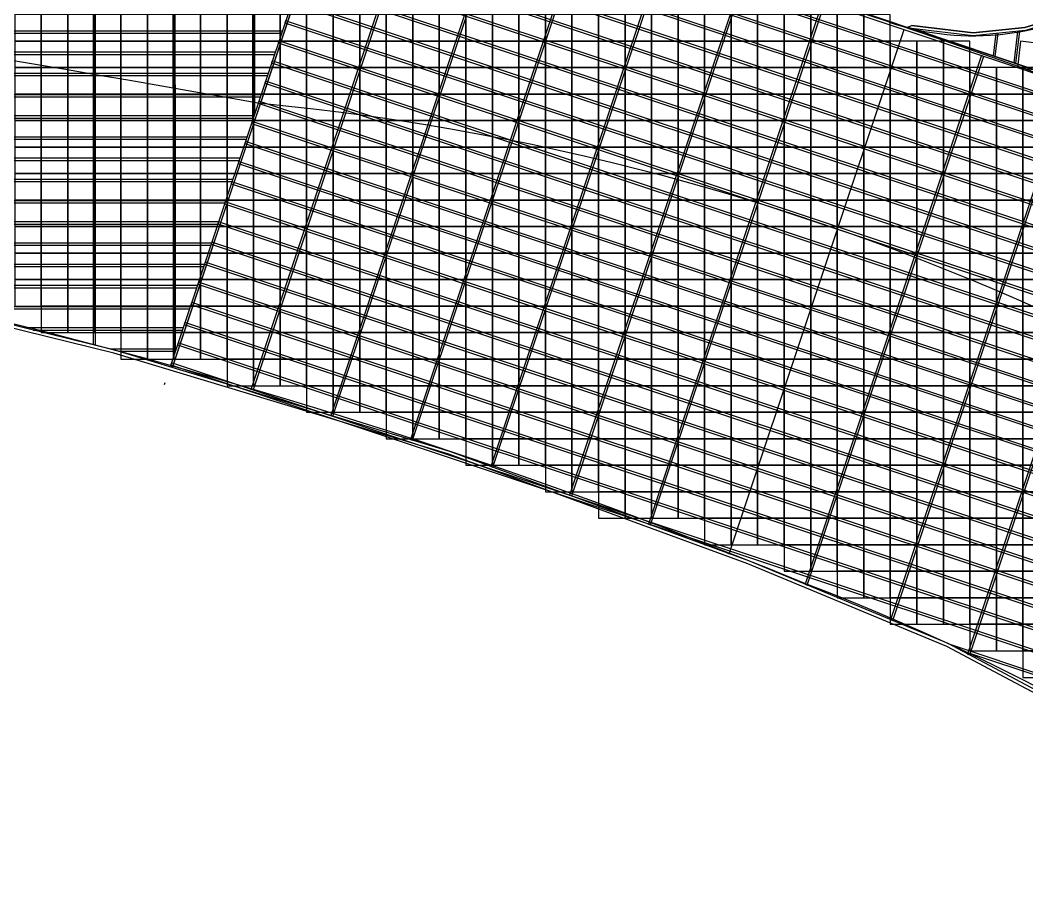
# Model space of a CAD drawing. Extents: x -31693 to 409283, y -98233 to 151957.
# Drawn here: x 91146 to 110118, y 95434 to 111610 of the extents above; entities that cross this region are included whole.
import ezdxf

# ---------------------------------------------------------------- set-up
doc = ezdxf.new("R2010")
doc.units = 0
doc.header["$LTSCALE"] = 1000
doc.header["$MEASUREMENT"] = 0
for name, color, linetype in [('500浮箱', 162, 'Continuous'), ('A-G-VISIBLE', 9, 'Continuous'), ('主龙骨', 4, 'Continuous'), ('边梁（14a槽钢', 3, 'Continuous'), ('龙骨', 10, 'Continuous')]:
    doc.layers.add(name, color=color, linetype=linetype)

# ---------------------------------------------------------------- blocks, each defined once
blk = doc.blocks.new('dasd')
at = {"layer": 'A-G-VISIBLE', "linetype": 'Continuous'}
for centre, radius, start, end in [((-132837.189, 42011.825), 160.06, 69.75334, 87.66536), ((-132784.804, 42168.351), 5, 251.4958, 353.0911), ((-132829.243, 42052.463), 108.698, 67.70809, 90.93463), ((-132803.304, 42112.783), 43.061, 27.6831, 69.1971)]:
    blk.add_arc(centre, radius, start, end, dxfattribs=at)
blk = doc.blocks.new('adasd')
at = {"layer": '500浮箱'}
blk.add_lwpolyline([(110598, 114789), (111098, 114789), (111098, 115289), (110598, 115289)], close=True, dxfattribs=at)

msp = doc.modelspace()

# ---------------------------------------------------------------- linework, layer by layer
at = {"layer": '500浮箱', "elevation": 2850}
for points in [[(91045, 111216), (91545, 111216), (91545, 111716), (91045, 111716)], [(91545, 111216), (92045, 111216), (92045, 111716), (91545, 111716)], [(92045, 111216), (92545, 111216), (92545, 111716), (92045, 111716)], [(92545, 111216), (93045, 111216), (93045, 111716), (92545, 111716)], [(93045, 111216), (93545, 111216), (93545, 111716), (93045, 111716)], [(93545, 111216), (94045, 111216), (94045, 111716), (93545, 111716)], [(94045, 111216), (94545, 111216), (94545, 111716), (94045, 111716)], [(94545, 111216), (95045, 111216), (95045, 111716), (94545, 111716)], [(95045, 111216), (95545, 111216), (95545, 111716), (95045, 111716)], [(95545, 111216), (96045, 111216), (96045, 111716), (95545, 111716)], [(96045, 111216), (96545, 111216), (96545, 111716), (96045, 111716)], [(96545, 111216), (97045, 111216), (97045, 111716), (96545, 111716)], [(97045, 111216), (97545, 111216), (97545, 111716), (97045, 111716)], [(97545, 111216), (98045, 111216), (98045, 111716), (97545, 111716)], [(98045, 111216), (98545, 111216), (98545, 111716), (98045, 111716)], [(98545, 111216), (99045, 111216), (99045, 111716), (98545, 111716)], [(99045, 111216), (99545, 111216), (99545, 111716), (99045, 111716)], [(99545, 111216), (100045, 111216), (100045, 111716), (99545, 111716)], [(100045, 111216), (100545, 111216), (100545, 111716), (100045, 111716)], [(100545, 111216), (101045, 111216), (101045, 111716), (100545, 111716)], [(101045, 111216), (101545, 111216), (101545, 111716), (101045, 111716)], [(101545, 111216), (102045, 111216), (102045, 111716), (101545, 111716)], [(102045, 111216), (102545, 111216), (102545, 111716), (102045, 111716)], [(102545, 111216), (103045, 111216), (103045, 111716), (102545, 111716)], [(103045, 111216), (103545, 111216), (103545, 111716), (103045, 111716)], [(103545, 111216), (104045, 111216), (104045, 111716), (103545, 111716)], [(104045, 111216), (104545, 111216), (104545, 111716), (104045, 111716)], [(104545, 111216), (105045, 111216), (105045, 111716), (104545, 111716)], [(105045, 111216), (105545, 111216), (105545, 111716), (105045, 111716)], [(105545, 111216), (106045, 111216), (106045, 111716), (105545, 111716)], [(106045, 111216), (106545, 111216), (106545, 111716), (106045, 111716)], [(106545, 111216), (107045, 111216), (107045, 111716), (106545, 111716)], [(107045, 111216), (107545, 111216), (107545, 111716), (107045, 111716)], [(91045, 110716), (91545, 110716), (91545, 111216), (91045, 111216)], [(91545, 110716), (92045, 110716), (92045, 111216), (91545, 111216)], [(92045, 110716), (92545, 110716), (92545, 111216), (92045, 111216)], [(92545, 110716), (93045, 110716), (93045, 111216), (92545, 111216)], [(93045, 110716), (93545, 110716), (93545, 111216), (93045, 111216)], [(93545, 110716), (94045, 110716), (94045, 111216), (93545, 111216)], [(94045, 110716), (94545, 110716), (94545, 111216), (94045, 111216)], [(94545, 110716), (95045, 110716), (95045, 111216), (94545, 111216)], [(95045, 110716), (95545, 110716), (95545, 111216), (95045, 111216)], [(95545, 110716), (96045, 110716), (96045, 111216), (95545, 111216)], [(96045, 110716), (96545, 110716), (96545, 111216), (96045, 111216)], [(96545, 110716), (97045, 110716), (97045, 111216), (96545, 111216)], [(97045, 110716), (97545, 110716), (97545, 111216), (97045, 111216)], [(97545, 110716), (98045, 110716), (98045, 111216), (97545, 111216)], [(98045, 110716), (98545, 110716), (98545, 111216), (98045, 111216)], [(98545, 110716), (99045, 110716), (99045, 111216), (98545, 111216)], [(99045, 110716), (99545, 110716), (99545, 111216), (99045, 111216)], [(99545, 110716), (100045, 110716), (100045, 111216), (99545, 111216)], [(100045, 110716), (100545, 110716), (100545, 111216), (100045, 111216)], [(100545, 110716), (101045, 110716), (101045, 111216), (100545, 111216)], [(101045, 110716), (101545, 110716), (101545, 111216), (101045, 111216)], [(101545, 110716), (102045, 110716), (102045, 111216), (101545, 111216)], [(102045, 110716), (102545, 110716), (102545, 111216), (102045, 111216)], [(102545, 110716), (103045, 110716), (103045, 111216), (102545, 111216)], [(103045, 110716), (103545, 110716), (103545, 111216), (103045, 111216)], [(103545, 110716), (104045, 110716), (104045, 111216), (103545, 111216)], [(104045, 110716), (104545, 110716), (104545, 111216), (104045, 111216)], [(104545, 110716), (105045, 110716), (105045, 111216), (104545, 111216)], [(105045, 110716), (105545, 110716), (105545, 111216), (105045, 111216)], [(105545, 110716), (106045, 110716), (106045, 111216), (105545, 111216)], [(106045, 110716), (106545, 110716), (106545, 111216), (106045, 111216)], [(106545, 110716), (107045, 110716), (107045, 111216), (106545, 111216)], [(107045, 110716), (107545, 110716), (107545, 111216), (107045, 111216)], [(107545, 110716), (108045, 110716), (108045, 111216), (107545, 111216)], [(108045, 110716), (108545, 110716), (108545, 111216), (108045, 111216)], [(108545, 110716), (109045, 110716), (109045, 111216), (108545, 111216)], [(91045, 110216), (91545, 110216), (91545, 110716), (91045, 110716)], [(91545, 110216), (92045, 110216), (92045, 110716), (91545, 110716)], [(92045, 110216), (92545, 110216), (92545, 110716), (92045, 110716)], [(92545, 110216), (93045, 110216), (93045, 110716), (92545, 110716)], [(93045, 110216), (93545, 110216), (93545, 110716), (93045, 110716)], [(93545, 110216), (94045, 110216), (94045, 110716), (93545, 110716)], [(94045, 110216), (94545, 110216), (94545, 110716), (94045, 110716)], [(94545, 110216), (95045, 110216), (95045, 110716), (94545, 110716)], [(95045, 110216), (95545, 110216), (95545, 110716), (95045, 110716)], [(95545, 110216), (96045, 110216), (96045, 110716), (95545, 110716)], [(96045, 110216), (96545, 110216), (96545, 110716), (96045, 110716)], [(96545, 110216), (97045, 110216), (97045, 110716), (96545, 110716)], [(97045, 110216), (97545, 110216), (97545, 110716), (97045, 110716)], [(97545, 110216), (98045, 110216), (98045, 110716), (97545, 110716)], [(98045, 110216), (98545, 110216), (98545, 110716), (98045, 110716)], [(98545, 110216), (99045, 110216), (99045, 110716), (98545, 110716)], [(99045, 110216), (99545, 110216), (99545, 110716), (99045, 110716)], [(99545, 110216), (100045, 110216), (100045, 110716), (99545, 110716)], [(100045, 110216), (100545, 110216), (100545, 110716), (100045, 110716)], [(100545, 110216), (101045, 110216), (101045, 110716), (100545, 110716)], [(101045, 110216), (101545, 110216), (101545, 110716), (101045, 110716)], [(101545, 110216), (102045, 110216), (102045, 110716), (101545, 110716)], [(102045, 110216), (102545, 110216), (102545, 110716), (102045, 110716)], [(102545, 110216), (103045, 110216), (103045, 110716), (102545, 110716)], [(103045, 110216), (103545, 110216), (103545, 110716), (103045, 110716)], [(103545, 110216), (104045, 110216), (104045, 110716), (103545, 110716)], [(104045, 110216), (104545, 110216), (104545, 110716), (104045, 110716)], [(104545, 110216), (105045, 110216), (105045, 110716), (104545, 110716)], [(105045, 110216), (105545, 110216), (105545, 110716), (105045, 110716)], [(105545, 110216), (106045, 110216), (106045, 110716), (105545, 110716)], [(106045, 110216), (106545, 110216), (106545, 110716), (106045, 110716)], [(106545, 110216), (107045, 110216), (107045, 110716), (106545, 110716)], [(107045, 110216), (107545, 110216), (107545, 110716), (107045, 110716)], [(107545, 110216), (108045, 110216), (108045, 110716), (107545, 110716)], [(108045, 110216), (108545, 110216), (108545, 110716), (108045, 110716)], [(108545, 110216), (109045, 110216), (109045, 110716), (108545, 110716)], [(109045, 110216), (109545, 110216), (109545, 110716), (109045, 110716)], [(109545, 110216), (110045, 110216), (110045, 110716), (109545, 110716)], [(110045, 110216), (110545, 110216), (110545, 110716), (110045, 110716)], [(91045, 109716), (91545, 109716), (91545, 110216), (91045, 110216)], [(91545, 109716), (92045, 109716), (92045, 110216), (91545, 110216)], [(92045, 109716), (92545, 109716), (92545, 110216), (92045, 110216)], [(92545, 109716), (93045, 109716), (93045, 110216), (92545, 110216)], [(93045, 109716), (93545, 109716), (93545, 110216), (93045, 110216)], [(93545, 109716), (94045, 109716), (94045, 110216), (93545, 110216)], [(94045, 109716), (94545, 109716), (94545, 110216), (94045, 110216)], [(94545, 109716), (95045, 109716), (95045, 110216), (94545, 110216)], [(95045, 109716), (95545, 109716), (95545, 110216), (95045, 110216)], [(95545, 109716), (96045, 109716), (96045, 110216), (95545, 110216)], [(96045, 109716), (96545, 109716), (96545, 110216), (96045, 110216)], [(96545, 109716), (97045, 109716), (97045, 110216), (96545, 110216)], [(97045, 109716), (97545, 109716), (97545, 110216), (97045, 110216)], [(97545, 109716), (98045, 109716), (98045, 110216), (97545, 110216)], [(98045, 109716), (98545, 109716), (98545, 110216), (98045, 110216)], [(98545, 109716), (99045, 109716), (99045, 110216), (98545, 110216)], [(99045, 109716), (99545, 109716), (99545, 110216), (99045, 110216)], [(99545, 109716), (100045, 109716), (100045, 110216), (99545, 110216)], [(100045, 109716), (100545, 109716), (100545, 110216), (100045, 110216)], [(100545, 109716), (101045, 109716), (101045, 110216), (100545, 110216)], [(101045, 109716), (101545, 109716), (101545, 110216), (101045, 110216)], [(101545, 109716), (102045, 109716), (102045, 110216), (101545, 110216)], [(102045, 109716), (102545, 109716), (102545, 110216), (102045, 110216)], [(102545, 109716), (103045, 109716), (103045, 110216), (102545, 110216)], [(103045, 109716), (103545, 109716), (103545, 110216), (103045, 110216)], [(103545, 109716), (104045, 109716), (104045, 110216), (103545, 110216)], [(104045, 109716), (104545, 109716), (104545, 110216), (104045, 110216)], [(104545, 109716), (105045, 109716), (105045, 110216), (104545, 110216)], [(105045, 109716), (105545, 109716), (105545, 110216), (105045, 110216)], [(105545, 109716), (106045, 109716), (106045, 110216), (105545, 110216)], [(106045, 109716), (106545, 109716), (106545, 110216), (106045, 110216)], [(106545, 109716), (107045, 109716), (107045, 110216), (106545, 110216)], [(107045, 109716), (107545, 109716), (107545, 110216), (107045, 110216)], [(107545, 109716), (108045, 109716), (108045, 110216), (107545, 110216)], [(108045, 109716), (108545, 109716), (108545, 110216), (108045, 110216)], [(108545, 109716), (109045, 109716), (109045, 110216), (108545, 110216)], [(109045, 109716), (109545, 109716), (109545, 110216), (109045, 110216)], [(109545, 109716), (110045, 109716), (110045, 110216), (109545, 110216)], [(110045, 109716), (110545, 109716), (110545, 110216), (110045, 110216)], [(91045, 109216), (91545, 109216), (91545, 109716), (91045, 109716)], [(91545, 109216), (92045, 109216), (92045, 109716), (91545, 109716)], [(92045, 109216), (92545, 109216), (92545, 109716), (92045, 109716)], [(92545, 109216), (93045, 109216), (93045, 109716), (92545, 109716)], [(93045, 109216), (93545, 109216), (93545, 109716), (93045, 109716)], [(93545, 109216), (94045, 109216), (94045, 109716), (93545, 109716)], [(94045, 109216), (94545, 109216), (94545, 109716), (94045, 109716)], [(94545, 109216), (95045, 109216), (95045, 109716), (94545, 109716)], [(95045, 109216), (95545, 109216), (95545, 109716), (95045, 109716)], [(95545, 109216), (96045, 109216), (96045, 109716), (95545, 109716)], [(96045, 109216), (96545, 109216), (96545, 109716), (96045, 109716)], [(96545, 109216), (97045, 109216), (97045, 109716), (96545, 109716)], [(97045, 109216), (97545, 109216), (97545, 109716), (97045, 109716)], [(97545, 109216), (98045, 109216), (98045, 109716), (97545, 109716)], [(98045, 109216), (98545, 109216), (98545, 109716), (98045, 109716)], [(98545, 109216), (99045, 109216), (99045, 109716), (98545, 109716)], [(99045, 109216), (99545, 109216), (99545, 109716), (99045, 109716)], [(99545, 109216), (100045, 109216), (100045, 109716), (99545, 109716)], [(100045, 109216), (100545, 109216), (100545, 109716), (100045, 109716)], [(100545, 109216), (101045, 109216), (101045, 109716), (100545, 109716)], [(101045, 109216), (101545, 109216), (101545, 109716), (101045, 109716)], [(101545, 109216), (102045, 109216), (102045, 109716), (101545, 109716)], [(102045, 109216), (102545, 109216), (102545, 109716), (102045, 109716)], [(102545, 109216), (103045, 109216), (103045, 109716), (102545, 109716)], [(103045, 109216), (103545, 109216), (103545, 109716), (103045, 109716)], [(103545, 109216), (104045, 109216), (104045, 109716), (103545, 109716)], [(104045, 109216), (104545, 109216), (104545, 109716), (104045, 109716)], [(104545, 109216), (105045, 109216), (105045, 109716), (104545, 109716)], [(105045, 109216), (105545, 109216), (105545, 109716), (105045, 109716)], [(105545, 109216), (106045, 109216), (106045, 109716), (105545, 109716)], [(106045, 109216), (106545, 109216), (106545, 109716), (106045, 109716)], [(106545, 109216), (107045, 109216), (107045, 109716), (106545, 109716)], [(107045, 109216), (107545, 109216), (107545, 109716), (107045, 109716)], [(107545, 109216), (108045, 109216), (108045, 109716), (107545, 109716)], [(108045, 109216), (108545, 109216), (108545, 109716), (108045, 109716)], [(108545, 109216), (109045, 109216), (109045, 109716), (108545, 109716)], [(109045, 109216), (109545, 109216), (109545, 109716), (109045, 109716)], [(109545, 109216), (110045, 109216), (110045, 109716), (109545, 109716)], [(110045, 109216), (110545, 109216), (110545, 109716), (110045, 109716)], [(91045, 108716), (91545, 108716), (91545, 109216), (91045, 109216)], [(91545, 108716), (92045, 108716), (92045, 109216), (91545, 109216)], [(92045, 108716), (92545, 108716), (92545, 109216), (92045, 109216)], [(92545, 108716), (93045, 108716), (93045, 109216), (92545, 109216)], [(93045, 108716), (93545, 108716), (93545, 109216), (93045, 109216)], [(93545, 108716), (94045, 108716), (94045, 109216), (93545, 109216)], [(94045, 108716), (94545, 108716), (94545, 109216), (94045, 109216)], [(94545, 108716), (95045, 108716), (95045, 109216), (94545, 109216)], [(95045, 108716), (95545, 108716), (95545, 109216), (95045, 109216)], [(95545, 108716), (96045, 108716), (96045, 109216), (95545, 109216)], [(96045, 108716), (96545, 108716), (96545, 109216), (96045, 109216)], [(96545, 108716), (97045, 108716), (97045, 109216), (96545, 109216)], [(97045, 108716), (97545, 108716), (97545, 109216), (97045, 109216)], [(97545, 108716), (98045, 108716), (98045, 109216), (97545, 109216)], [(98045, 108716), (98545, 108716), (98545, 109216), (98045, 109216)], [(98545, 108716), (99045, 108716), (99045, 109216), (98545, 109216)], [(99045, 108716), (99545, 108716), (99545, 109216), (99045, 109216)], [(99545, 108716), (100045, 108716), (100045, 109216), (99545, 109216)], [(100045, 108716), (100545, 108716), (100545, 109216), (100045, 109216)], [(100545, 108716), (101045, 108716), (101045, 109216), (100545, 109216)], [(101045, 108716), (101545, 108716), (101545, 109216), (101045, 109216)], [(101545, 108716), (102045, 108716), (102045, 109216), (101545, 109216)], [(102045, 108716), (102545, 108716), (102545, 109216), (102045, 109216)], [(102545, 108716), (103045, 108716), (103045, 109216), (102545, 109216)], [(103045, 108716), (103545, 108716), (103545, 109216), (103045, 109216)], [(103545, 108716), (104045, 108716), (104045, 109216), (103545, 109216)], [(104045, 108716), (104545, 108716), (104545, 109216), (104045, 109216)], [(104545, 108716), (105045, 108716), (105045, 109216), (104545, 109216)], [(105045, 108716), (105545, 108716), (105545, 109216), (105045, 109216)], [(105545, 108716), (106045, 108716), (106045, 109216), (105545, 109216)], [(106045, 108716), (106545, 108716), (106545, 109216), (106045, 109216)], [(106545, 108716), (107045, 108716), (107045, 109216), (106545, 109216)], [(107045, 108716), (107545, 108716), (107545, 109216), (107045, 109216)], [(107545, 108716), (108045, 108716), (108045, 109216), (107545, 109216)], [(108045, 108716), (108545, 108716), (108545, 109216), (108045, 109216)], [(108545, 108716), (109045, 108716), (109045, 109216), (108545, 109216)], [(109045, 108716), (109545, 108716), (109545, 109216), (109045, 109216)], [(109545, 108716), (110045, 108716), (110045, 109216), (109545, 109216)], [(110045, 108716), (110545, 108716), (110545, 109216), (110045, 109216)], [(91045, 108216), (91545, 108216), (91545, 108716), (91045, 108716)], [(91545, 108216), (92045, 108216), (92045, 108716), (91545, 108716)], [(92045, 108216), (92545, 108216), (92545, 108716), (92045, 108716)], [(92545, 108216), (93045, 108216), (93045, 108716), (92545, 108716)], [(93045, 108216), (93545, 108216), (93545, 108716), (93045, 108716)], [(93545, 108216), (94045, 108216), (94045, 108716), (93545, 108716)], [(94045, 108216), (94545, 108216), (94545, 108716), (94045, 108716)], [(94545, 108216), (95045, 108216), (95045, 108716), (94545, 108716)], [(95045, 108216), (95545, 108216), (95545, 108716), (95045, 108716)], [(95545, 108216), (96045, 108216), (96045, 108716), (95545, 108716)], [(96045, 108216), (96545, 108216), (96545, 108716), (96045, 108716)], [(96545, 108216), (97045, 108216), (97045, 108716), (96545, 108716)], [(97045, 108216), (97545, 108216), (97545, 108716), (97045, 108716)], [(97545, 108216), (98045, 108216), (98045, 108716), (97545, 108716)], [(98045, 108216), (98545, 108216), (98545, 108716), (98045, 108716)], [(98545, 108216), (99045, 108216), (99045, 108716), (98545, 108716)], [(99045, 108216), (99545, 108216), (99545, 108716), (99045, 108716)], [(99545, 108216), (100045, 108216), (100045, 108716), (99545, 108716)], [(100045, 108216), (100545, 108216), (100545, 108716), (100045, 108716)], [(100545, 108216), (101045, 108216), (101045, 108716), (100545, 108716)], [(101045, 108216), (101545, 108216), (101545, 108716), (101045, 108716)], [(101545, 108216), (102045, 108216), (102045, 108716), (101545, 108716)], [(102045, 108216), (102545, 108216), (102545, 108716), (102045, 108716)], [(102545, 108216), (103045, 108216), (103045, 108716), (102545, 108716)], [(103045, 108216), (103545, 108216), (103545, 108716), (103045, 108716)], [(103545, 108216), (104045, 108216), (104045, 108716), (103545, 108716)], [(104045, 108216), (104545, 108216), (104545, 108716), (104045, 108716)], [(104545, 108216), (105045, 108216), (105045, 108716), (104545, 108716)], [(105045, 108216), (105545, 108216), (105545, 108716), (105045, 108716)], [(105545, 108216), (106045, 108216), (106045, 108716), (105545, 108716)], [(106045, 108216), (106545, 108216), (106545, 108716), (106045, 108716)], [(106545, 108216), (107045, 108216), (107045, 108716), (106545, 108716)], [(107045, 108216), (107545, 108216), (107545, 108716), (107045, 108716)], [(107545, 108216), (108045, 108216), (108045, 108716), (107545, 108716)], [(108045, 108216), (108545, 108216), (108545, 108716), (108045, 108716)], [(108545, 108216), (109045, 108216), (109045, 108716), (108545, 108716)], [(109045, 108216), (109545, 108216), (109545, 108716), (109045, 108716)], [(109545, 108216), (110045, 108216), (110045, 108716), (109545, 108716)], [(110045, 108216), (110545, 108216), (110545, 108716), (110045, 108716)], [(91045, 107716), (91545, 107716), (91545, 108216), (91045, 108216)], [(91545, 107716), (92045, 107716), (92045, 108216), (91545, 108216)], [(92045, 107716), (92545, 107716), (92545, 108216), (92045, 108216)], [(92545, 107716), (93045, 107716), (93045, 108216), (92545, 108216)], [(93045, 107716), (93545, 107716), (93545, 108216), (93045, 108216)], [(93545, 107716), (94045, 107716), (94045, 108216), (93545, 108216)], [(94045, 107716), (94545, 107716), (94545, 108216), (94045, 108216)], [(94545, 107716), (95045, 107716), (95045, 108216), (94545, 108216)], [(95045, 107716), (95545, 107716), (95545, 108216), (95045, 108216)], [(95545, 107716), (96045, 107716), (96045, 108216), (95545, 108216)], [(96045, 107716), (96545, 107716), (96545, 108216), (96045, 108216)], [(96545, 107716), (97045, 107716), (97045, 108216), (96545, 108216)], [(97045, 107716), (97545, 107716), (97545, 108216), (97045, 108216)], [(97545, 107716), (98045, 107716), (98045, 108216), (97545, 108216)], [(98045, 107716), (98545, 107716), (98545, 108216), (98045, 108216)], [(98545, 107716), (99045, 107716), (99045, 108216), (98545, 108216)], [(99045, 107716), (99545, 107716), (99545, 108216), (99045, 108216)], [(99545, 107716), (100045, 107716), (100045, 108216), (99545, 108216)], [(100045, 107716), (100545, 107716), (100545, 108216), (100045, 108216)], [(100545, 107716), (101045, 107716), (101045, 108216), (100545, 108216)], [(101045, 107716), (101545, 107716), (101545, 108216), (101045, 108216)], [(101545, 107716), (102045, 107716), (102045, 108216), (101545, 108216)], [(102045, 107716), (102545, 107716), (102545, 108216), (102045, 108216)], [(102545, 107716), (103045, 107716), (103045, 108216), (102545, 108216)], [(103045, 107716), (103545, 107716), (103545, 108216), (103045, 108216)], [(103545, 107716), (104045, 107716), (104045, 108216), (103545, 108216)], [(104045, 107716), (104545, 107716), (104545, 108216), (104045, 108216)], [(104545, 107716), (105045, 107716), (105045, 108216), (104545, 108216)], [(105045, 107716), (105545, 107716), (105545, 108216), (105045, 108216)], [(105545, 107716), (106045, 107716), (106045, 108216), (105545, 108216)], [(106045, 107716), (106545, 107716), (106545, 108216), (106045, 108216)], [(106545, 107716), (107045, 107716), (107045, 108216), (106545, 108216)], [(107045, 107716), (107545, 107716), (107545, 108216), (107045, 108216)], [(107545, 107716), (108045, 107716), (108045, 108216), (107545, 108216)], [(108045, 107716), (108545, 107716), (108545, 108216), (108045, 108216)], [(108545, 107716), (109045, 107716), (109045, 108216), (108545, 108216)], [(109045, 107716), (109545, 107716), (109545, 108216), (109045, 108216)], [(109545, 107716), (110045, 107716), (110045, 108216), (109545, 108216)], [(110045, 107716), (110545, 107716), (110545, 108216), (110045, 108216)], [(91045, 107216), (91545, 107216), (91545, 107716), (91045, 107716)], [(91545, 107216), (92045, 107216), (92045, 107716), (91545, 107716)], [(92045, 107216), (92545, 107216), (92545, 107716), (92045, 107716)], [(92545, 107216), (93045, 107216), (93045, 107716), (92545, 107716)], [(93045, 107216), (93545, 107216), (93545, 107716), (93045, 107716)], [(93545, 107216), (94045, 107216), (94045, 107716), (93545, 107716)], [(94045, 107216), (94545, 107216), (94545, 107716), (94045, 107716)], [(94545, 107216), (95045, 107216), (95045, 107716), (94545, 107716)], [(95045, 107216), (95545, 107216), (95545, 107716), (95045, 107716)], [(95545, 107216), (96045, 107216), (96045, 107716), (95545, 107716)], [(96045, 107216), (96545, 107216), (96545, 107716), (96045, 107716)], [(96545, 107216), (97045, 107216), (97045, 107716), (96545, 107716)], [(97045, 107216), (97545, 107216), (97545, 107716), (97045, 107716)], [(97545, 107216), (98045, 107216), (98045, 107716), (97545, 107716)], [(98045, 107216), (98545, 107216), (98545, 107716), (98045, 107716)], [(98545, 107216), (99045, 107216), (99045, 107716), (98545, 107716)], [(99045, 107216), (99545, 107216), (99545, 107716), (99045, 107716)], [(99545, 107216), (100045, 107216), (100045, 107716), (99545, 107716)], [(100045, 107216), (100545, 107216), (100545, 107716), (100045, 107716)], [(100545, 107216), (101045, 107216), (101045, 107716), (100545, 107716)], [(101045, 107216), (101545, 107216), (101545, 107716), (101045, 107716)], [(101545, 107216), (102045, 107216), (102045, 107716), (101545, 107716)], [(102045, 107216), (102545, 107216), (102545, 107716), (102045, 107716)], [(102545, 107216), (103045, 107216), (103045, 107716), (102545, 107716)], [(103045, 107216), (103545, 107216), (103545, 107716), (103045, 107716)], [(103545, 107216), (104045, 107216), (104045, 107716), (103545, 107716)], [(104045, 107216), (104545, 107216), (104545, 107716), (104045, 107716)], [(104545, 107216), (105045, 107216), (105045, 107716), (104545, 107716)], [(105045, 107216), (105545, 107216), (105545, 107716), (105045, 107716)], [(105545, 107216), (106045, 107216), (106045, 107716), (105545, 107716)], [(106045, 107216), (106545, 107216), (106545, 107716), (106045, 107716)], [(106545, 107216), (107045, 107216), (107045, 107716), (106545, 107716)], [(107045, 107216), (107545, 107216), (107545, 107716), (107045, 107716)], [(107545, 107216), (108045, 107216), (108045, 107716), (107545, 107716)], [(108045, 107216), (108545, 107216), (108545, 107716), (108045, 107716)], [(108545, 107216), (109045, 107216), (109045, 107716), (108545, 107716)], [(109045, 107216), (109545, 107216), (109545, 107716), (109045, 107716)], [(109545, 107216), (110045, 107216), (110045, 107716), (109545, 107716)], [(110045, 107216), (110545, 107216), (110545, 107716), (110045, 107716)], [(91045, 106716), (91545, 106716), (91545, 107216), (91045, 107216)], [(91545, 106716), (92045, 106716), (92045, 107216), (91545, 107216)], [(92045, 106716), (92545, 106716), (92545, 107216), (92045, 107216)], [(92545, 106716), (93045, 106716), (93045, 107216), (92545, 107216)], [(93045, 106716), (93545, 106716), (93545, 107216), (93045, 107216)], [(93545, 106716), (94045, 106716), (94045, 107216), (93545, 107216)], [(94045, 106716), (94545, 106716), (94545, 107216), (94045, 107216)], [(94545, 106716), (95045, 106716), (95045, 107216), (94545, 107216)], [(95045, 106716), (95545, 106716), (95545, 107216), (95045, 107216)], [(95545, 106716), (96045, 106716), (96045, 107216), (95545, 107216)], [(96045, 106716), (96545, 106716), (96545, 107216), (96045, 107216)], [(96545, 106716), (97045, 106716), (97045, 107216), (96545, 107216)], [(97045, 106716), (97545, 106716), (97545, 107216), (97045, 107216)], [(97545, 106716), (98045, 106716), (98045, 107216), (97545, 107216)], [(98045, 106716), (98545, 106716), (98545, 107216), (98045, 107216)], [(98545, 106716), (99045, 106716), (99045, 107216), (98545, 107216)], [(99045, 106716), (99545, 106716), (99545, 107216), (99045, 107216)], [(99545, 106716), (100045, 106716), (100045, 107216), (99545, 107216)], [(100045, 106716), (100545, 106716), (100545, 107216), (100045, 107216)], [(100545, 106716), (101045, 106716), (101045, 107216), (100545, 107216)], [(101045, 106716), (101545, 106716), (101545, 107216), (101045, 107216)], [(101545, 106716), (102045, 106716), (102045, 107216), (101545, 107216)], [(102045, 106716), (102545, 106716), (102545, 107216), (102045, 107216)], [(102545, 106716), (103045, 106716), (103045, 107216), (102545, 107216)], [(103045, 106716), (103545, 106716), (103545, 107216), (103045, 107216)], [(103545, 106716), (104045, 106716), (104045, 107216), (103545, 107216)], [(104045, 106716), (104545, 106716), (104545, 107216), (104045, 107216)], [(104545, 106716), (105045, 106716), (105045, 107216), (104545, 107216)], [(105045, 106716), (105545, 106716), (105545, 107216), (105045, 107216)], [(105545, 106716), (106045, 106716), (106045, 107216), (105545, 107216)], [(106045, 106716), (106545, 106716), (106545, 107216), (106045, 107216)], [(106545, 106716), (107045, 106716), (107045, 107216), (106545, 107216)], [(107045, 106716), (107545, 106716), (107545, 107216), (107045, 107216)], [(107545, 106716), (108045, 106716), (108045, 107216), (107545, 107216)], [(108045, 106716), (108545, 106716), (108545, 107216), (108045, 107216)], [(108545, 106716), (109045, 106716), (109045, 107216), (108545, 107216)], [(109045, 106716), (109545, 106716), (109545, 107216), (109045, 107216)], [(109545, 106716), (110045, 106716), (110045, 107216), (109545, 107216)], [(110045, 106716), (110545, 106716), (110545, 107216), (110045, 107216)], [(91045, 106216), (91545, 106216), (91545, 106716), (91045, 106716)], [(91545, 106216), (92045, 106216), (92045, 106716), (91545, 106716)], [(92045, 106216), (92545, 106216), (92545, 106716), (92045, 106716)], [(92545, 106216), (93045, 106216), (93045, 106716), (92545, 106716)], [(93045, 106216), (93545, 106216), (93545, 106716), (93045, 106716)], [(93545, 106216), (94045, 106216), (94045, 106716), (93545, 106716)], [(94045, 106216), (94545, 106216), (94545, 106716), (94045, 106716)], [(94545, 106216), (95045, 106216), (95045, 106716), (94545, 106716)], [(95045, 106216), (95545, 106216), (95545, 106716), (95045, 106716)], [(95545, 106216), (96045, 106216), (96045, 106716), (95545, 106716)], [(96045, 106216), (96545, 106216), (96545, 106716), (96045, 106716)], [(96545, 106216), (97045, 106216), (97045, 106716), (96545, 106716)], [(97045, 106216), (97545, 106216), (97545, 106716), (97045, 106716)], [(97545, 106216), (98045, 106216), (98045, 106716), (97545, 106716)], [(98045, 106216), (98545, 106216), (98545, 106716), (98045, 106716)], [(98545, 106216), (99045, 106216), (99045, 106716), (98545, 106716)], [(99045, 106216), (99545, 106216), (99545, 106716), (99045, 106716)], [(99545, 106216), (100045, 106216), (100045, 106716), (99545, 106716)], [(100045, 106216), (100545, 106216), (100545, 106716), (100045, 106716)], [(100545, 106216), (101045, 106216), (101045, 106716), (100545, 106716)], [(101045, 106216), (101545, 106216), (101545, 106716), (101045, 106716)], [(101545, 106216), (102045, 106216), (102045, 106716), (101545, 106716)], [(102045, 106216), (102545, 106216), (102545, 106716), (102045, 106716)], [(102545, 106216), (103045, 106216), (103045, 106716), (102545, 106716)], [(103045, 106216), (103545, 106216), (103545, 106716), (103045, 106716)], [(103545, 106216), (104045, 106216), (104045, 106716), (103545, 106716)], [(104045, 106216), (104545, 106216), (104545, 106716), (104045, 106716)], [(104545, 106216), (105045, 106216), (105045, 106716), (104545, 106716)], [(105045, 106216), (105545, 106216), (105545, 106716), (105045, 106716)], [(105545, 106216), (106045, 106216), (106045, 106716), (105545, 106716)], [(106045, 106216), (106545, 106216), (106545, 106716), (106045, 106716)], [(106545, 106216), (107045, 106216), (107045, 106716), (106545, 106716)], [(107045, 106216), (107545, 106216), (107545, 106716), (107045, 106716)], [(107545, 106216), (108045, 106216), (108045, 106716), (107545, 106716)], [(108045, 106216), (108545, 106216), (108545, 106716), (108045, 106716)], [(108545, 106216), (109045, 106216), (109045, 106716), (108545, 106716)], [(109045, 106216), (109545, 106216), (109545, 106716), (109045, 106716)], [(109545, 106216), (110045, 106216), (110045, 106716), (109545, 106716)], [(110045, 106216), (110545, 106216), (110545, 106716), (110045, 106716)], [(91545, 105716), (92045, 105716), (92045, 106216), (91545, 106216)], [(92045, 105716), (92545, 105716), (92545, 106216), (92045, 106216)], [(92545, 105716), (93045, 105716), (93045, 106216), (92545, 106216)], [(93045, 105716), (93545, 105716), (93545, 106216), (93045, 106216)], [(93545, 105716), (94045, 105716), (94045, 106216), (93545, 106216)], [(94045, 105716), (94545, 105716), (94545, 106216), (94045, 106216)], [(94545, 105716), (95045, 105716), (95045, 106216), (94545, 106216)], [(95045, 105716), (95545, 105716), (95545, 106216), (95045, 106216)], [(95545, 105716), (96045, 105716), (96045, 106216), (95545, 106216)], [(96045, 105716), (96545, 105716), (96545, 106216), (96045, 106216)], [(96545, 105716), (97045, 105716), (97045, 106216), (96545, 106216)], [(97045, 105716), (97545, 105716), (97545, 106216), (97045, 106216)], [(97545, 105716), (98045, 105716), (98045, 106216), (97545, 106216)], [(98045, 105716), (98545, 105716), (98545, 106216), (98045, 106216)], [(98545, 105716), (99045, 105716), (99045, 106216), (98545, 106216)], [(99045, 105716), (99545, 105716), (99545, 106216), (99045, 106216)], [(99545, 105716), (100045, 105716), (100045, 106216), (99545, 106216)], [(100045, 105716), (100545, 105716), (100545, 106216), (100045, 106216)], [(100545, 105716), (101045, 105716), (101045, 106216), (100545, 106216)], [(101045, 105716), (101545, 105716), (101545, 106216), (101045, 106216)], [(101545, 105716), (102045, 105716), (102045, 106216), (101545, 106216)], [(102045, 105716), (102545, 105716), (102545, 106216), (102045, 106216)], [(102545, 105716), (103045, 105716), (103045, 106216), (102545, 106216)], [(103045, 105716), (103545, 105716), (103545, 106216), (103045, 106216)], [(103545, 105716), (104045, 105716), (104045, 106216), (103545, 106216)], [(104045, 105716), (104545, 105716), (104545, 106216), (104045, 106216)], [(104545, 105716), (105045, 105716), (105045, 106216), (104545, 106216)], [(105045, 105716), (105545, 105716), (105545, 106216), (105045, 106216)], [(105545, 105716), (106045, 105716), (106045, 106216), (105545, 106216)], [(106045, 105716), (106545, 105716), (106545, 106216), (106045, 106216)], [(106545, 105716), (107045, 105716), (107045, 106216), (106545, 106216)], [(107045, 105716), (107545, 105716), (107545, 106216), (107045, 106216)], [(107545, 105716), (108045, 105716), (108045, 106216), (107545, 106216)], [(108045, 105716), (108545, 105716), (108545, 106216), (108045, 106216)], [(108545, 105716), (109045, 105716), (109045, 106216), (108545, 106216)], [(109045, 105716), (109545, 105716), (109545, 106216), (109045, 106216)], [(109545, 105716), (110045, 105716), (110045, 106216), (109545, 106216)], [(110045, 105716), (110545, 105716), (110545, 106216), (110045, 106216)], [(93045, 105216), (93545, 105216), (93545, 105716), (93045, 105716)], [(93545, 105216), (94045, 105216), (94045, 105716), (93545, 105716)], [(94045, 105216), (94545, 105216), (94545, 105716), (94045, 105716)], [(94545, 105216), (95045, 105216), (95045, 105716), (94545, 105716)], [(95045, 105216), (95545, 105216), (95545, 105716), (95045, 105716)], [(95545, 105216), (96045, 105216), (96045, 105716), (95545, 105716)], [(96045, 105216), (96545, 105216), (96545, 105716), (96045, 105716)], [(96545, 105216), (97045, 105216), (97045, 105716), (96545, 105716)], [(97045, 105216), (97545, 105216), (97545, 105716), (97045, 105716)], [(97545, 105216), (98045, 105216), (98045, 105716), (97545, 105716)], [(98045, 105216), (98545, 105216), (98545, 105716), (98045, 105716)], [(98545, 105216), (99045, 105216), (99045, 105716), (98545, 105716)], [(99045, 105216), (99545, 105216), (99545, 105716), (99045, 105716)], [(99545, 105216), (100045, 105216), (100045, 105716), (99545, 105716)], [(100045, 105216), (100545, 105216), (100545, 105716), (100045, 105716)], [(100545, 105216), (101045, 105216), (101045, 105716), (100545, 105716)], [(101045, 105216), (101545, 105216), (101545, 105716), (101045, 105716)], [(101545, 105216), (102045, 105216), (102045, 105716), (101545, 105716)], [(102045, 105216), (102545, 105216), (102545, 105716), (102045, 105716)], [(102545, 105216), (103045, 105216), (103045, 105716), (102545, 105716)], [(103045, 105216), (103545, 105216), (103545, 105716), (103045, 105716)], [(103545, 105216), (104045, 105216), (104045, 105716), (103545, 105716)], [(104045, 105216), (104545, 105216), (104545, 105716), (104045, 105716)], [(104545, 105216), (105045, 105216), (105045, 105716), (104545, 105716)], [(105045, 105216), (105545, 105216), (105545, 105716), (105045, 105716)], [(105545, 105216), (106045, 105216), (106045, 105716), (105545, 105716)], [(106045, 105216), (106545, 105216), (106545, 105716), (106045, 105716)], [(106545, 105216), (107045, 105216), (107045, 105716), (106545, 105716)], [(107045, 105216), (107545, 105216), (107545, 105716), (107045, 105716)], [(107545, 105216), (108045, 105216), (108045, 105716), (107545, 105716)], [(108045, 105216), (108545, 105216), (108545, 105716), (108045, 105716)], [(108545, 105216), (109045, 105216), (109045, 105716), (108545, 105716)], [(109045, 105216), (109545, 105216), (109545, 105716), (109045, 105716)], [(109545, 105216), (110045, 105216), (110045, 105716), (109545, 105716)], [(110045, 105216), (110545, 105216), (110545, 105716), (110045, 105716)], [(95045, 104716), (95545, 104716), (95545, 105216), (95045, 105216)], [(95545, 104716), (96045, 104716), (96045, 105216), (95545, 105216)], [(96045, 104716), (96545, 104716), (96545, 105216), (96045, 105216)], [(96545, 104716), (97045, 104716), (97045, 105216), (96545, 105216)], [(97045, 104716), (97545, 104716), (97545, 105216), (97045, 105216)], [(97545, 104716), (98045, 104716), (98045, 105216), (97545, 105216)], [(98045, 104716), (98545, 104716), (98545, 105216), (98045, 105216)], [(98545, 104716), (99045, 104716), (99045, 105216), (98545, 105216)], [(99045, 104716), (99545, 104716), (99545, 105216), (99045, 105216)], [(99545, 104716), (100045, 104716), (100045, 105216), (99545, 105216)], [(100045, 104716), (100545, 104716), (100545, 105216), (100045, 105216)], [(100545, 104716), (101045, 104716), (101045, 105216), (100545, 105216)], [(101045, 104716), (101545, 104716), (101545, 105216), (101045, 105216)], [(101545, 104716), (102045, 104716), (102045, 105216), (101545, 105216)], [(102045, 104716), (102545, 104716), (102545, 105216), (102045, 105216)], [(102545, 104716), (103045, 104716), (103045, 105216), (102545, 105216)], [(103045, 104716), (103545, 104716), (103545, 105216), (103045, 105216)], [(103545, 104716), (104045, 104716), (104045, 105216), (103545, 105216)], [(104045, 104716), (104545, 104716), (104545, 105216), (104045, 105216)], [(104545, 104716), (105045, 104716), (105045, 105216), (104545, 105216)], [(105045, 104716), (105545, 104716), (105545, 105216), (105045, 105216)], [(105545, 104716), (106045, 104716), (106045, 105216), (105545, 105216)], [(106045, 104716), (106545, 104716), (106545, 105216), (106045, 105216)], [(106545, 104716), (107045, 104716), (107045, 105216), (106545, 105216)], [(107045, 104716), (107545, 104716), (107545, 105216), (107045, 105216)], [(107545, 104716), (108045, 104716), (108045, 105216), (107545, 105216)], [(108045, 104716), (108545, 104716), (108545, 105216), (108045, 105216)], [(108545, 104716), (109045, 104716), (109045, 105216), (108545, 105216)], [(109045, 104716), (109545, 104716), (109545, 105216), (109045, 105216)], [(109545, 104716), (110045, 104716), (110045, 105216), (109545, 105216)], [(110045, 104716), (110545, 104716), (110545, 105216), (110045, 105216)], [(96545, 104216), (97045, 104216), (97045, 104716), (96545, 104716)], [(97045, 104216), (97545, 104216), (97545, 104716), (97045, 104716)], [(97545, 104216), (98045, 104216), (98045, 104716), (97545, 104716)], [(98045, 104216), (98545, 104216), (98545, 104716), (98045, 104716)], [(98545, 104216), (99045, 104216), (99045, 104716), (98545, 104716)], [(99045, 104216), (99545, 104216), (99545, 104716), (99045, 104716)], [(99545, 104216), (100045, 104216), (100045, 104716), (99545, 104716)], [(100045, 104216), (100545, 104216), (100545, 104716), (100045, 104716)], [(100545, 104216), (101045, 104216), (101045, 104716), (100545, 104716)], [(101045, 104216), (101545, 104216), (101545, 104716), (101045, 104716)], [(101545, 104216), (102045, 104216), (102045, 104716), (101545, 104716)], [(102045, 104216), (102545, 104216), (102545, 104716), (102045, 104716)], [(102545, 104216), (103045, 104216), (103045, 104716), (102545, 104716)], [(103045, 104216), (103545, 104216), (103545, 104716), (103045, 104716)], [(103545, 104216), (104045, 104216), (104045, 104716), (103545, 104716)], [(104045, 104216), (104545, 104216), (104545, 104716), (104045, 104716)], [(104545, 104216), (105045, 104216), (105045, 104716), (104545, 104716)], [(105045, 104216), (105545, 104216), (105545, 104716), (105045, 104716)], [(105545, 104216), (106045, 104216), (106045, 104716), (105545, 104716)], [(106045, 104216), (106545, 104216), (106545, 104716), (106045, 104716)], [(106545, 104216), (107045, 104216), (107045, 104716), (106545, 104716)], [(107045, 104216), (107545, 104216), (107545, 104716), (107045, 104716)], [(107545, 104216), (108045, 104216), (108045, 104716), (107545, 104716)], [(108045, 104216), (108545, 104216), (108545, 104716), (108045, 104716)], [(108545, 104216), (109045, 104216), (109045, 104716), (108545, 104716)], [(109045, 104216), (109545, 104216), (109545, 104716), (109045, 104716)], [(109545, 104216), (110045, 104216), (110045, 104716), (109545, 104716)], [(110045, 104216), (110545, 104216), (110545, 104716), (110045, 104716)], [(98045, 103716), (98545, 103716), (98545, 104216), (98045, 104216)], [(98545, 103716), (99045, 103716), (99045, 104216), (98545, 104216)], [(99045, 103716), (99545, 103716), (99545, 104216), (99045, 104216)], [(99545, 103716), (100045, 103716), (100045, 104216), (99545, 104216)], [(100045, 103716), (100545, 103716), (100545, 104216), (100045, 104216)], [(100545, 103716), (101045, 103716), (101045, 104216), (100545, 104216)], [(101045, 103716), (101545, 103716), (101545, 104216), (101045, 104216)], [(101545, 103716), (102045, 103716), (102045, 104216), (101545, 104216)], [(102045, 103716), (102545, 103716), (102545, 104216), (102045, 104216)], [(102545, 103716), (103045, 103716), (103045, 104216), (102545, 104216)], [(103045, 103716), (103545, 103716), (103545, 104216), (103045, 104216)], [(103545, 103716), (104045, 103716), (104045, 104216), (103545, 104216)], [(104045, 103716), (104545, 103716), (104545, 104216), (104045, 104216)], [(104545, 103716), (105045, 103716), (105045, 104216), (104545, 104216)], [(105045, 103716), (105545, 103716), (105545, 104216), (105045, 104216)], [(105545, 103716), (106045, 103716), (106045, 104216), (105545, 104216)], [(106045, 103716), (106545, 103716), (106545, 104216), (106045, 104216)], [(106545, 103716), (107045, 103716), (107045, 104216), (106545, 104216)], [(107045, 103716), (107545, 103716), (107545, 104216), (107045, 104216)], [(107545, 103716), (108045, 103716), (108045, 104216), (107545, 104216)], [(108045, 103716), (108545, 103716), (108545, 104216), (108045, 104216)], [(108545, 103716), (109045, 103716), (109045, 104216), (108545, 104216)], [(109045, 103716), (109545, 103716), (109545, 104216), (109045, 104216)], [(109545, 103716), (110045, 103716), (110045, 104216), (109545, 104216)], [(110045, 103716), (110545, 103716), (110545, 104216), (110045, 104216)], [(99545, 103216), (100045, 103216), (100045, 103716), (99545, 103716)], [(100045, 103216), (100545, 103216), (100545, 103716), (100045, 103716)], [(100545, 103216), (101045, 103216), (101045, 103716), (100545, 103716)], [(101045, 103216), (101545, 103216), (101545, 103716), (101045, 103716)], [(101545, 103216), (102045, 103216), (102045, 103716), (101545, 103716)], [(102045, 103216), (102545, 103216), (102545, 103716), (102045, 103716)], [(102545, 103216), (103045, 103216), (103045, 103716), (102545, 103716)], [(103045, 103216), (103545, 103216), (103545, 103716), (103045, 103716)], [(103545, 103216), (104045, 103216), (104045, 103716), (103545, 103716)], [(104045, 103216), (104545, 103216), (104545, 103716), (104045, 103716)], [(104545, 103216), (105045, 103216), (105045, 103716), (104545, 103716)], [(105045, 103216), (105545, 103216), (105545, 103716), (105045, 103716)], [(105545, 103216), (106045, 103216), (106045, 103716), (105545, 103716)], [(106045, 103216), (106545, 103216), (106545, 103716), (106045, 103716)], [(106545, 103216), (107045, 103216), (107045, 103716), (106545, 103716)], [(107045, 103216), (107545, 103216), (107545, 103716), (107045, 103716)], [(107545, 103216), (108045, 103216), (108045, 103716), (107545, 103716)], [(108045, 103216), (108545, 103216), (108545, 103716), (108045, 103716)], [(108545, 103216), (109045, 103216), (109045, 103716), (108545, 103716)], [(109045, 103216), (109545, 103216), (109545, 103716), (109045, 103716)], [(109545, 103216), (110045, 103216), (110045, 103716), (109545, 103716)], [(110045, 103216), (110545, 103216), (110545, 103716), (110045, 103716)], [(101045, 102716), (101545, 102716), (101545, 103216), (101045, 103216)], [(101545, 102716), (102045, 102716), (102045, 103216), (101545, 103216)], [(102045, 102716), (102545, 102716), (102545, 103216), (102045, 103216)], [(102545, 102716), (103045, 102716), (103045, 103216), (102545, 103216)], [(103045, 102716), (103545, 102716), (103545, 103216), (103045, 103216)], [(103545, 102716), (104045, 102716), (104045, 103216), (103545, 103216)], [(104045, 102716), (104545, 102716), (104545, 103216), (104045, 103216)], [(104545, 102716), (105045, 102716), (105045, 103216), (104545, 103216)], [(105045, 102716), (105545, 102716), (105545, 103216), (105045, 103216)], [(105545, 102716), (106045, 102716), (106045, 103216), (105545, 103216)], [(106045, 102716), (106545, 102716), (106545, 103216), (106045, 103216)], [(106545, 102716), (107045, 102716), (107045, 103216), (106545, 103216)], [(107045, 102716), (107545, 102716), (107545, 103216), (107045, 103216)], [(107545, 102716), (108045, 102716), (108045, 103216), (107545, 103216)], [(108045, 102716), (108545, 102716), (108545, 103216), (108045, 103216)], [(108545, 102716), (109045, 102716), (109045, 103216), (108545, 103216)], [(109045, 102716), (109545, 102716), (109545, 103216), (109045, 103216)], [(109545, 102716), (110045, 102716), (110045, 103216), (109545, 103216)], [(110045, 102716), (110545, 102716), (110545, 103216), (110045, 103216)], [(102045, 102216), (102545, 102216), (102545, 102716), (102045, 102716)], [(102545, 102216), (103045, 102216), (103045, 102716), (102545, 102716)], [(103045, 102216), (103545, 102216), (103545, 102716), (103045, 102716)], [(103545, 102216), (104045, 102216), (104045, 102716), (103545, 102716)], [(104045, 102216), (104545, 102216), (104545, 102716), (104045, 102716)], [(104545, 102216), (105045, 102216), (105045, 102716), (104545, 102716)], [(105045, 102216), (105545, 102216), (105545, 102716), (105045, 102716)], [(105545, 102216), (106045, 102216), (106045, 102716), (105545, 102716)], [(106045, 102216), (106545, 102216), (106545, 102716), (106045, 102716)], [(106545, 102216), (107045, 102216), (107045, 102716), (106545, 102716)], [(107045, 102216), (107545, 102216), (107545, 102716), (107045, 102716)], [(107545, 102216), (108045, 102216), (108045, 102716), (107545, 102716)], [(108045, 102216), (108545, 102216), (108545, 102716), (108045, 102716)], [(108545, 102216), (109045, 102216), (109045, 102716), (108545, 102716)], [(109045, 102216), (109545, 102216), (109545, 102716), (109045, 102716)], [(109545, 102216), (110045, 102216), (110045, 102716), (109545, 102716)], [(110045, 102216), (110545, 102216), (110545, 102716), (110045, 102716)], [(104045, 101716), (104545, 101716), (104545, 102216), (104045, 102216)], [(104545, 101716), (105045, 101716), (105045, 102216), (104545, 102216)], [(105045, 101716), (105545, 101716), (105545, 102216), (105045, 102216)], [(105545, 101716), (106045, 101716), (106045, 102216), (105545, 102216)], [(106045, 101716), (106545, 101716), (106545, 102216), (106045, 102216)], [(106545, 101716), (107045, 101716), (107045, 102216), (106545, 102216)], [(107045, 101716), (107545, 101716), (107545, 102216), (107045, 102216)], [(107545, 101716), (108045, 101716), (108045, 102216), (107545, 102216)], [(108045, 101716), (108545, 101716), (108545, 102216), (108045, 102216)], [(108545, 101716), (109045, 101716), (109045, 102216), (108545, 102216)], [(109045, 101716), (109545, 101716), (109545, 102216), (109045, 102216)], [(109545, 101716), (110045, 101716), (110045, 102216), (109545, 102216)], [(110045, 101716), (110545, 101716), (110545, 102216), (110045, 102216)], [(105545, 101216), (106045, 101216), (106045, 101716), (105545, 101716)], [(106045, 101216), (106545, 101216), (106545, 101716), (106045, 101716)], [(106545, 101216), (107045, 101216), (107045, 101716), (106545, 101716)], [(107045, 101216), (107545, 101216), (107545, 101716), (107045, 101716)], [(107545, 101216), (108045, 101216), (108045, 101716), (107545, 101716)], [(108045, 101216), (108545, 101216), (108545, 101716), (108045, 101716)], [(108545, 101216), (109045, 101216), (109045, 101716), (108545, 101716)], [(109045, 101216), (109545, 101216), (109545, 101716), (109045, 101716)], [(109545, 101216), (110045, 101216), (110045, 101716), (109545, 101716)], [(110045, 101216), (110545, 101216), (110545, 101716), (110045, 101716)], [(106545, 100716), (107045, 100716), (107045, 101216), (106545, 101216)], [(107045, 100716), (107545, 100716), (107545, 101216), (107045, 101216)], [(107545, 100716), (108045, 100716), (108045, 101216), (107545, 101216)], [(108045, 100716), (108545, 100716), (108545, 101216), (108045, 101216)], [(108545, 100716), (109045, 100716), (109045, 101216), (108545, 101216)], [(109045, 100716), (109545, 100716), (109545, 101216), (109045, 101216)], [(109545, 100716), (110045, 100716), (110045, 101216), (109545, 101216)], [(110045, 100716), (110545, 100716), (110545, 101216), (110045, 101216)], [(107545, 100216), (108045, 100216), (108045, 100716), (107545, 100716)], [(108045, 100216), (108545, 100216), (108545, 100716), (108045, 100716)], [(108545, 100216), (109045, 100216), (109045, 100716), (108545, 100716)], [(109045, 100216), (109545, 100216), (109545, 100716), (109045, 100716)], [(109545, 100216), (110045, 100216), (110045, 100716), (109545, 100716)], [(110045, 100216), (110545, 100216), (110545, 100716), (110045, 100716)], [(109045, 99716), (109545, 99716), (109545, 100216), (109045, 100216)], [(109545, 99716), (110045, 99716), (110045, 100216), (109545, 100216)], [(110045, 99716), (110545, 99716), (110545, 100216), (110045, 100216)], [(110045, 99216), (110545, 99216), (110545, 99716), (110045, 99716)]]:
    msp.add_lwpolyline(points, close=True, dxfattribs=at)
at = {"layer": '主龙骨', "elevation": 2850}
for points in [[(92523, 115792), (92523, 105485)], [(92566, 105475), (92566, 115782)], [(94023, 115441), (94028, 105234)], [(94072, 105367), (94066, 115430)], [(95523, 115073), (95523, 109716)], [(95566, 109848), (95566, 115063)], [(97162, 114634), (93980, 105091), (94021, 105077), (97203, 114623)], [(94028, 105235), (93982, 105097), (94023, 105084), (97209, 114642)], [(98684, 114203), (95503, 104659), (95544, 104646), (98726, 114191)], [(100207, 113772), (97002, 104156), (97042, 104142), (100249, 113760)], [(101714, 113345), (98500, 103703), (98541, 103690), (101755, 113333)], [(103253, 112909), (100014, 103195), (100055, 103181), (103294, 112897)], [(104769, 112456), (101500, 102650), (101541, 102637), (104810, 112442)], [(106268, 111953), (102985, 102106), (103026, 102092), (106308, 111939)], [(104470, 101562), (104511, 101548), (107807, 111436)], [(109266, 110947), (105940, 100970), (105981, 100956), (109306, 110933)], [(110915, 110394), (107550, 100301), (107591, 100287), (110955, 110380)], [(112378, 109784), (109000, 99653), (109041, 99640), (112418, 109768)]]:
    msp.add_lwpolyline(points, dxfattribs=at)
at = {"layer": '边梁（14a槽钢', "elevation": 2850}
for points in [[(75191, 118779), (78804, 118317), (81956, 117846), (87134, 116932), (91633, 115994), (96349, 114865), (104326, 112605), (110955, 110380)], [(75197, 118836), (78812, 118375), (81965, 117903), (87144, 116989), (91645, 116051), (96363, 114921), (104343, 112660), (110976, 110434)], [(117851, 117816), (113880, 118297), (113309, 113582), (112537, 112676), (111954, 112204), (111048, 111706), (110093, 111412), (109107, 111314), (107944, 111451)], [(117916, 117867), (113830, 118362), (113253, 113606), (112496, 112718), (111922, 112252), (111025, 111760), (110082, 111470), (109107, 111373), (107951, 111509)], [(112915, 97510), (108611, 99799), (104859, 101358), (99225, 103423), (92914, 105329), (88216, 106483), (81537, 107748), (76749, 108392)], [(112945, 97560), (108636, 99851), (104880, 101412), (99244, 103478), (92930, 105385), (88229, 106540), (81546, 107805), (76755, 108450)]]:
    msp.add_lwpolyline(points, dxfattribs=at)
msp.add_lwpolyline([(113830, 118362), (117916, 117867), (117255, 112418), (117714, 110604), (118467, 108854), (119184, 107670), (120325, 106254), (121652, 105040), (121739, 104919), (116006, 108216), (110976, 110434), (108042, 111419), (107867, 111477), (107951, 111509), (109107, 111373), (110082, 111470), (111025, 111760), (111922, 112252), (112496, 112718), (113253, 113606)], close=True, dxfattribs=at)
at = {"layer": '龙骨'}
for p, q in [((97149, 114597, 2850), (115122, 108605, 2850)), ((114730, 108778, 2850), (97162, 114634, 2850)), ((97022, 114217, 2850), (117357, 107439, 2850)), ((117182, 107539, 2850), (97035, 114255, 2850)), ((96896, 113838, 2850), (119102, 106436, 2850)), ((118927, 106536, 2850), (96909, 113876, 2850)), ((96769, 113458, 2850), (120847, 105432, 2850)), ((120672, 105533, 2850), (96782, 113496, 2850)), ((96643, 113079, 2850), (122173, 104569, 2850)), ((122039, 104655, 2850), (96656, 113117, 2850)), ((96516, 112699, 2850), (123216, 103799, 2850)), ((123229, 103837, 2850), (96529, 112737, 2850)), ((96390, 112320, 2850), (124455, 102965, 2850)), ((124355, 103040, 2850), (96403, 112358, 2850)), ((96263, 111940, 2850), (125124, 102320, 2850)), ((125201, 102336, 2850), (96276, 111978, 2850)), ((96150, 111599, 2850), (96137, 111561, 2850)), ((96137, 111561, 2850), (124807, 102004, 2850)), ((122850, 102699, 2850), (96150, 111599, 2850)), ((96023, 111219, 2850), (96010, 111181, 2850)), ((96010, 111181, 2850), (124491, 101688, 2850)), ((124523, 101719, 2850), (96023, 111219, 2850)), ((95897, 110840, 2850), (95884, 110802, 2850)), ((95884, 110802, 2850), (124174, 101372, 2850)), ((124206, 101403, 2850), (95897, 110840, 2850)), ((95770, 110460, 2850), (95757, 110422, 2850)), ((95757, 110422, 2850), (123858, 101056, 2850)), ((123889, 101087, 2850), (95770, 110460, 2850)), ((95644, 110081, 2850), (95631, 110043, 2850)), ((95631, 110043, 2850), (123541, 100739, 2850)), ((123573, 100771, 2850), (95644, 110081, 2850)), ((95517, 109701, 2850), (95505, 109663, 2850)), ((95505, 109663, 2850), (123224, 100423, 2850)), ((123256, 100455, 2850), (95517, 109701, 2850)), ((95391, 109322, 2850), (95378, 109284, 2850)), ((95378, 109284, 2850), (122908, 100107, 2850)), ((122940, 100139, 2850), (95391, 109322, 2850)), ((95264, 108942, 2850), (95252, 108904, 2850)), ((95252, 108904, 2850), (122591, 99791, 2850)), ((122623, 99823, 2850), (95264, 108942, 2850)), ((95138, 108563, 2850), (95125, 108525, 2850)), ((95125, 108525, 2850), (122275, 99475, 2850)), ((122306, 99507, 2850), (95138, 108563, 2850)), ((95011, 108183, 2850), (94999, 108145, 2850)), ((94999, 108145, 2850), (121958, 99159, 2850)), ((121990, 99190, 2850), (95011, 108183, 2850)), ((94885, 107804, 2850), (94872, 107766, 2850)), ((94872, 107766, 2850), (121572, 98866, 2850)), ((121585, 98904, 2850), (94885, 107804, 2850)), ((94758, 107424, 2850), (94746, 107387, 2850)), ((94746, 107387, 2850), (121446, 98486, 2850)), ((121458, 98524, 2850), (94758, 107424, 2850)), ((94632, 107045, 2850), (94619, 107007, 2850)), ((94619, 107007, 2850), (121319, 98107, 2850)), ((121332, 98145, 2850), (94632, 107045, 2850)), ((94505, 106666, 2850), (94493, 106628, 2850)), ((94493, 106628, 2850), (121193, 97728, 2850)), ((121205, 97765, 2850), (94505, 106666, 2850)), ((94379, 106286, 2850), (94366, 106248, 2850)), ((94366, 106248, 2850), (121066, 97348, 2850)), ((121079, 97386, 2850), (94379, 106286, 2850)), ((94252, 105907, 2850), (94240, 105869, 2850)), ((94240, 105869, 2850), (120940, 96969, 2850)), ((120952, 97007, 2850), (94252, 105907, 2850)), ((94126, 105527, 2850), (94113, 105489, 2850)), ((94113, 105489, 2850), (120813, 96589, 2850)), ((120826, 96627, 2850), (94126, 105527, 2850)), ((93999, 105148, 2850), (93987, 105110, 2850)), ((93987, 105110, 2850), (120687, 96210, 2850)), ((120699, 96248, 2850), (93999, 105148, 2850)), ((93873, 104768, 2850), (93860, 104730, 2850)), ((120573, 95868, 2850), (108656, 99840, 2850)), ((108869, 99727, 2850), (120560, 95830, 2850))]:
    msp.add_line(p, q, dxfattribs=at)
at = {"layer": '龙骨', "elevation": 2850}
msp.add_lwpolyline([(106438, 7751, 0.149253), (137795, 67716, 0.360669), (95631, 110043, 0.058715), (17434, 114815, 3.295268)], format="xyb", dxfattribs=at)
for points in [[(96085, 111404), (20505, 111404)], [(109944, 111398), (109872, 110804)], [(109910, 110791), (109984, 111402)], [(20540, 111364), (96071, 111364)], [(109536, 111357), (109485, 110934)], [(109523, 110921), (109577, 111361)], [(95951, 111004), (20856, 111004)], [(20891, 110964), (95938, 110964)], [(95818, 110604), (21207, 110604)], [(21242, 110564), (95805, 110564)], [(95685, 110204), (21558, 110204)], [(21593, 110164), (95671, 110164)], [(95551, 109804), (21909, 109804)], [(21945, 109764), (95538, 109764)], [(95418, 109404), (22261, 109404)], [(22296, 109364), (95405, 109364)], [(95285, 109004), (69017, 109004)], [(70252, 108964), (95271, 108964)], [(95151, 108604), (74943, 108604)], [(75413, 108564), (95138, 108564)], [(95018, 108204), (78584, 108204)], [(78881, 108164), (95005, 108164)], [(94885, 107804), (81555, 107804)], [(81766, 107764), (94871, 107764)], [(94751, 107404), (83667, 107404)], [(83878, 107364), (94738, 107364)], [(94618, 107004), (85778, 107004)], [(85990, 106964), (94605, 106964)], [(94485, 106604), (87890, 106604)], [(88101, 106564), (94471, 106564)], [(94351, 106204), (89597, 106204)], [(89760, 106164), (94338, 106164)], [(94218, 105804), (91226, 105804)], [(91389, 105764), (94205, 105764)], [(94085, 105404), (92855, 105404)], [(93001, 105364), (94071, 105364)]]:
    msp.add_lwpolyline(points, dxfattribs=at)

# ---------------------------------------------------------------- block references
at = {"xscale": 1000, "yscale": 1000, "zscale": 1000}
msp.add_blockref('dasd', (132893911, -42052037, 2850), dxfattribs=at)
at = {"layer": '500浮箱', "rotation": 353.0911256659693}
msp.add_blockref('adasd', (-13664, 10065, 2850), dxfattribs=at)

doc.saveas('drawing.dxf')
